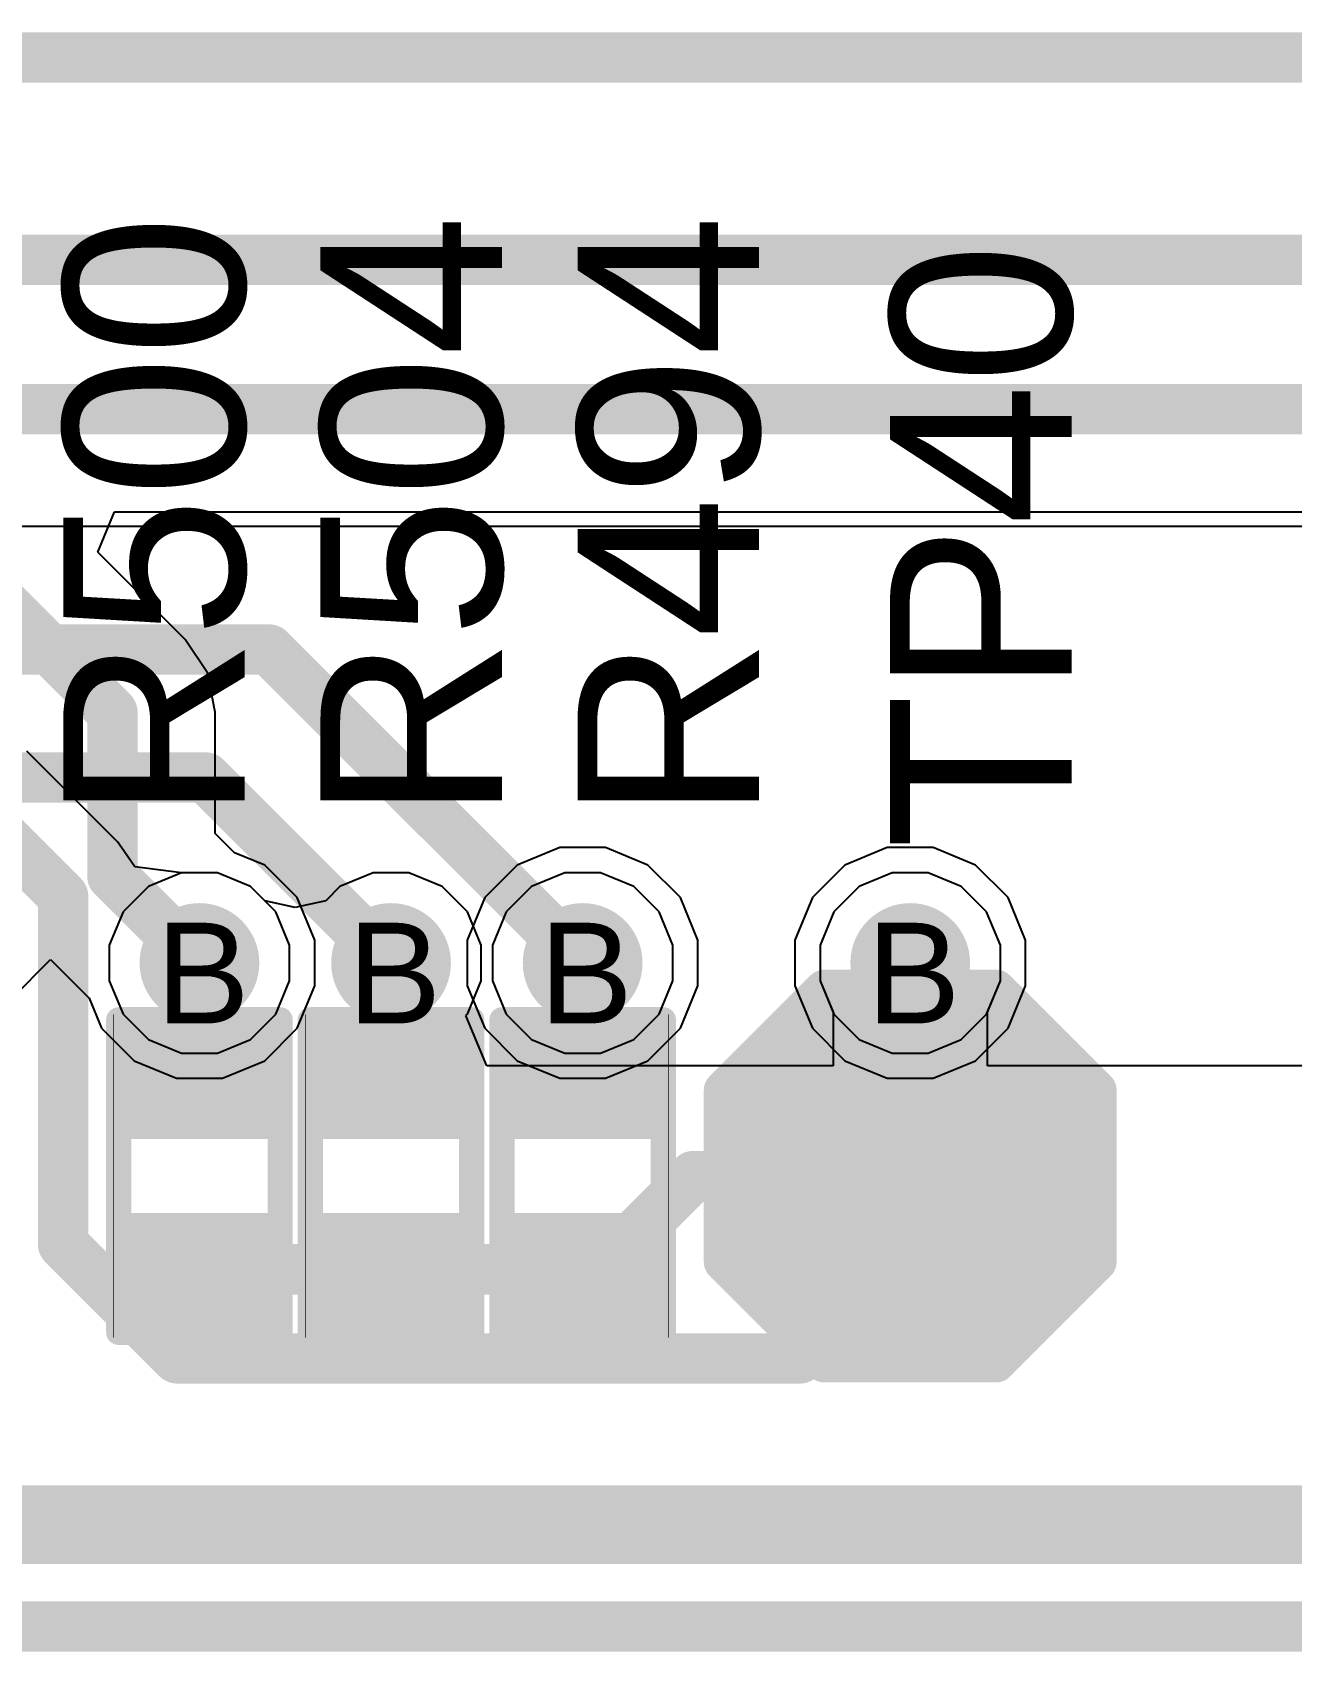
# Model space of a CAD drawing. Header units: inches. Extents: x 0 to 5379, y 0 to 5429.
# Drawn here: x 59.61 to 65.95, y 141.7 to 149.86 of the extents above; entities that cross this region are included whole.
import ezdxf

# ---------------------------------------------------------------- set-up
doc = ezdxf.new("R2010")
doc.units = ezdxf.units.IN
for name, color, linetype in [('Bottom Layer', 5, 'Continuous'), ('Bottom Solder', 6, 'Continuous'), ('Drill Drawing', 1, 'Continuous'), ('GND01', 16, 'Continuous'), ('GND02', 76, 'Continuous'), ('PWR', 156, 'Continuous'), ('SIG 01', 90, 'Continuous'), ('Top Layer', 1, 'Continuous'), ('Top Overlay', 2, 'Continuous'), ('Top Paste', 8, 'Continuous'), ('Top Solder', 216, 'Continuous'), ('Via Holes', 16, 'Continuous')]:
    doc.layers.add(name, color=color, linetype=linetype)
doc.styles.add('Arial', font='', dxfattribs={"height": 0.2})
doc.styles.get('Arial').set_extended_font_data('Arial')

# ---------------------------------------------------------------- blocks, each defined once
blk = doc.blocks.new('T__________159')
at = {"layer": 'Top Layer'}
blk.add_hatch(color=1, dxfattribs=at).paths.add_polyline_path([(0.381, 0.762), (-0.381, 0.762), (-0.762, 0.381), (-0.762, -0.381), (-0.381, -0.762), (0.381, -0.762), (0.762, -0.381), (0.762, 0.381)])
at = {"layer": 'Top Paste'}
blk.add_hatch(color=8, dxfattribs=at).paths.add_polyline_path([(0.381, 0.762), (-0.381, 0.762), (-0.762, 0.381), (-0.762, -0.381), (-0.381, -0.762), (0.381, -0.762), (0.762, -0.381), (0.762, 0.381)])
at = {"layer": 'Top Solder'}
blk.add_hatch(color=216, dxfattribs=at).paths.add_polyline_path([(0.4318, 0.8636), (-0.4318, 0.8636), (-0.8636, 0.4318), (-0.8636, -0.4318), (-0.4318, -0.8636), (0.4318, -0.8636), (0.8636, -0.4318), (0.8636, 0.4318)])
at = {"layer": 'Top Overlay'}
for points in [[(-0.4318, 0.9398, 0.2, 0.2, 0), (-0.9398, 0.4318, 0.2, 0.2, 0)], [(0.4318, 0.9398, 0.2, 0.2, 0), (-0.4318, 0.9398, 0.2, 0.2, 0)], [(0.9398, 0.4318, 0.2, 0.2, 0), (0.4318, 0.9398, 0.2, 0.2, 0)], [(-0.9398, 0.4318, 0.2, 0.2, 0), (-0.9398, -0.4318, 0.2, 0.2, 0)], [(0.9398, 0.4318, 0.2, 0.2, 0), (0.9398, -0.4318, 0.2, 0.2, 0)], [(-0.4318, -0.9398, 0.2, 0.2, 0), (-0.9398, -0.4318, 0.2, 0.2, 0)], [(0.9398, -0.4318, 0.2, 0.2, 0), (0.4318, -0.9398, 0.2, 0.2, 0)], [(0.4318, -0.9398, 0.2, 0.2, 0), (-0.4318, -0.9398, 0.2, 0.2, 0)]]:
    blk.add_lwpolyline(points, format="xyseb", dxfattribs=at)
for points in [[(-0.4818, 0.9398, 0.1, 0.1, 1), (-0.3818, 0.9398, 0.1, 0.1, 1)], [(-0.4818, 0.9398, 0.1, 0.1, 1), (-0.3818, 0.9398, 0.1, 0.1, 1)], [(0.3818, 0.9398, 0.1, 0.1, 1), (0.4818, 0.9398, 0.1, 0.1, 1)], [(0.3818, 0.9398, 0.1, 0.1, 1), (0.4818, 0.9398, 0.1, 0.1, 1)], [(-0.9898, 0.4318, 0.1, 0.1, 1), (-0.8898, 0.4318, 0.1, 0.1, 1)], [(-0.9898, 0.4318, 0.1, 0.1, 1), (-0.8898, 0.4318, 0.1, 0.1, 1)], [(0.8898, 0.4318, 0.1, 0.1, 1), (0.9898, 0.4318, 0.1, 0.1, 1)], [(0.8898, 0.4318, 0.1, 0.1, 1), (0.9898, 0.4318, 0.1, 0.1, 1)], [(-0.9898, -0.4318, 0.1, 0.1, 1), (-0.8898, -0.4318, 0.1, 0.1, 1)], [(-0.9898, -0.4318, 0.1, 0.1, 1), (-0.8898, -0.4318, 0.1, 0.1, 1)], [(0.8898, -0.4318, 0.1, 0.1, 1), (0.9898, -0.4318, 0.1, 0.1, 1)], [(0.8898, -0.4318, 0.1, 0.1, 1), (0.9898, -0.4318, 0.1, 0.1, 1)], [(-0.4818, -0.9398, 0.1, 0.1, 1), (-0.3818, -0.9398, 0.1, 0.1, 1)], [(-0.4818, -0.9398, 0.1, 0.1, 1), (-0.3818, -0.9398, 0.1, 0.1, 1)], [(0.3818, -0.9398, 0.1, 0.1, 1), (0.4818, -0.9398, 0.1, 0.1, 1)], [(0.3818, -0.9398, 0.1, 0.1, 1), (0.4818, -0.9398, 0.1, 0.1, 1)]]:
    blk.add_lwpolyline(points, format="xyseb", close=True, dxfattribs=at)
blk = doc.blocks.new('R___0402_274')
at = {"layer": 'Top Layer'}
for points in [[(-0.6985, -0.3175), (-0.6985, 0.3175), (-0.2413, 0.3175), (-0.2413, -0.3175)], [(0.2413, -0.3175), (0.2413, 0.3175), (0.6985, 0.3175), (0.6985, -0.3175)]]:
    blk.add_hatch(color=1, dxfattribs=at).paths.add_polyline_path(points)
at = {"layer": 'Top Paste'}
for points in [[(-0.6985, -0.3175), (-0.6985, 0.3175), (-0.2413, 0.3175), (-0.2413, -0.3175)], [(0.2413, -0.3175), (0.2413, 0.3175), (0.6985, 0.3175), (0.6985, -0.3175)]]:
    blk.add_hatch(color=8, dxfattribs=at).paths.add_polyline_path(points)
at = {"layer": 'Top Solder'}
for points in [[(-0.7535, -0.3725), (-0.7535, 0.3725), (-0.1863, 0.3725), (-0.1863, -0.3725)], [(0.1863, -0.3725), (0.1863, 0.3725), (0.7535, 0.3725), (0.7535, -0.3725)]]:
    blk.add_hatch(color=216, dxfattribs=at).paths.add_polyline_path(points)
at = {"layer": 'Top Overlay'}
for points in [[(0.7874, 0.4064, 0.127, 0.127, 0), (-0.7874, 0.4064, 0.127, 0.127, 0)], [(-0.7874, -0.4064, 0.127, 0.127, 0), (-0.7874, 0.4064, 0.127, 0.127, 0)], [(0.7874, -0.4064, 0.127, 0.127, 0), (0.7874, 0.4064, 0.127, 0.127, 0)], [(0.7874, -0.4064, 0.127, 0.127, 0), (-0.7874, -0.4064, 0.127, 0.127, 0)], [(0.8128, -0.4318, 0.00323, 0.00323, 0), (-0.8128, -0.4318, 0.00323, 0.00323, 0)]]:
    blk.add_lwpolyline(points, format="xyseb", dxfattribs=at)
for points in [[(-0.8191, 0.4064, 0.0635, 0.0635, 1), (-0.7556, 0.4064, 0.0635, 0.0635, 1)], [(-0.8191, 0.4064, 0.0635, 0.0635, 1), (-0.7556, 0.4064, 0.0635, 0.0635, 1)], [(0.7556, 0.4064, 0.0635, 0.0635, 1), (0.8191, 0.4064, 0.0635, 0.0635, 1)], [(0.7556, 0.4064, 0.0635, 0.0635, 1), (0.8191, 0.4064, 0.0635, 0.0635, 1)], [(-0.8191, -0.4064, 0.0635, 0.0635, 1), (-0.7556, -0.4064, 0.0635, 0.0635, 1)], [(-0.8191, -0.4064, 0.0635, 0.0635, 1), (-0.7556, -0.4064, 0.0635, 0.0635, 1)], [(0.7556, -0.4064, 0.0635, 0.0635, 1), (0.8191, -0.4064, 0.0635, 0.0635, 1)], [(0.7556, -0.4064, 0.0635, 0.0635, 1), (0.8191, -0.4064, 0.0635, 0.0635, 1)], [(-0.8136, -0.4318, 0.00161, 0.00161, 1), (-0.812, -0.4318, 0.00161, 0.00161, 1)], [(0.812, -0.4318, 0.00161, 0.00161, 1), (0.8136, -0.4318, 0.00161, 0.00161, 1)]]:
    blk.add_lwpolyline(points, format="xyseb", close=True, dxfattribs=at)
blk = doc.blocks.new('R___0402_278')
at = {"layer": 'Top Layer'}
for points in [[(-0.6985, -0.3175), (-0.6985, 0.3175), (-0.2413, 0.3175), (-0.2413, -0.3175)], [(0.2413, -0.3175), (0.2413, 0.3175), (0.6985, 0.3175), (0.6985, -0.3175)]]:
    blk.add_hatch(color=1, dxfattribs=at).paths.add_polyline_path(points)
at = {"layer": 'Top Paste'}
for points in [[(-0.6985, -0.3175), (-0.6985, 0.3175), (-0.2413, 0.3175), (-0.2413, -0.3175)], [(0.2413, -0.3175), (0.2413, 0.3175), (0.6985, 0.3175), (0.6985, -0.3175)]]:
    blk.add_hatch(color=8, dxfattribs=at).paths.add_polyline_path(points)
at = {"layer": 'Top Solder'}
for points in [[(-0.7535, -0.3725), (-0.7535, 0.3725), (-0.1863, 0.3725), (-0.1863, -0.3725)], [(0.1863, -0.3725), (0.1863, 0.3725), (0.7535, 0.3725), (0.7535, -0.3725)]]:
    blk.add_hatch(color=216, dxfattribs=at).paths.add_polyline_path(points)
at = {"layer": 'Top Overlay'}
for points in [[(0.7874, 0.4064, 0.127, 0.127, 0), (-0.7874, 0.4064, 0.127, 0.127, 0)], [(-0.7874, -0.4064, 0.127, 0.127, 0), (-0.7874, 0.4064, 0.127, 0.127, 0)], [(0.7874, -0.4064, 0.127, 0.127, 0), (0.7874, 0.4064, 0.127, 0.127, 0)], [(0.7874, -0.4064, 0.127, 0.127, 0), (-0.7874, -0.4064, 0.127, 0.127, 0)], [(0.8128, -0.4318, 0.00323, 0.00323, 0), (-0.8128, -0.4318, 0.00323, 0.00323, 0)]]:
    blk.add_lwpolyline(points, format="xyseb", dxfattribs=at)
for points in [[(-0.8191, 0.4064, 0.0635, 0.0635, 1), (-0.7556, 0.4064, 0.0635, 0.0635, 1)], [(-0.8191, 0.4064, 0.0635, 0.0635, 1), (-0.7556, 0.4064, 0.0635, 0.0635, 1)], [(0.7556, 0.4064, 0.0635, 0.0635, 1), (0.8191, 0.4064, 0.0635, 0.0635, 1)], [(0.7556, 0.4064, 0.0635, 0.0635, 1), (0.8191, 0.4064, 0.0635, 0.0635, 1)], [(-0.8191, -0.4064, 0.0635, 0.0635, 1), (-0.7556, -0.4064, 0.0635, 0.0635, 1)], [(-0.8191, -0.4064, 0.0635, 0.0635, 1), (-0.7556, -0.4064, 0.0635, 0.0635, 1)], [(0.7556, -0.4064, 0.0635, 0.0635, 1), (0.8191, -0.4064, 0.0635, 0.0635, 1)], [(0.7556, -0.4064, 0.0635, 0.0635, 1), (0.8191, -0.4064, 0.0635, 0.0635, 1)], [(-0.8136, -0.4318, 0.00161, 0.00161, 1), (-0.812, -0.4318, 0.00161, 0.00161, 1)], [(0.812, -0.4318, 0.00161, 0.00161, 1), (0.8136, -0.4318, 0.00161, 0.00161, 1)]]:
    blk.add_lwpolyline(points, format="xyseb", close=True, dxfattribs=at)
blk = doc.blocks.new('R___0402_284')
at = {"layer": 'Top Layer'}
for points in [[(-0.6985, -0.3175), (-0.6985, 0.3175), (-0.2413, 0.3175), (-0.2413, -0.3175)], [(0.2413, -0.3175), (0.2413, 0.3175), (0.6985, 0.3175), (0.6985, -0.3175)]]:
    blk.add_hatch(color=1, dxfattribs=at).paths.add_polyline_path(points)
at = {"layer": 'Top Paste'}
for points in [[(-0.6985, -0.3175), (-0.6985, 0.3175), (-0.2413, 0.3175), (-0.2413, -0.3175)], [(0.2413, -0.3175), (0.2413, 0.3175), (0.6985, 0.3175), (0.6985, -0.3175)]]:
    blk.add_hatch(color=8, dxfattribs=at).paths.add_polyline_path(points)
at = {"layer": 'Top Solder'}
for points in [[(-0.7535, -0.3725), (-0.7535, 0.3725), (-0.1863, 0.3725), (-0.1863, -0.3725)], [(0.1863, -0.3725), (0.1863, 0.3725), (0.7535, 0.3725), (0.7535, -0.3725)]]:
    blk.add_hatch(color=216, dxfattribs=at).paths.add_polyline_path(points)
at = {"layer": 'Top Overlay'}
for points in [[(-0.7874, 0.4064, 0.127, 0.127, 0), (0.7874, 0.4064, 0.127, 0.127, 0)], [(-0.7874, 0.4064, 0.127, 0.127, 0), (-0.7874, -0.4064, 0.127, 0.127, 0)], [(0.7874, 0.4064, 0.127, 0.127, 0), (0.7874, -0.4064, 0.127, 0.127, 0)], [(-0.7874, -0.4064, 0.127, 0.127, 0), (0.7874, -0.4064, 0.127, 0.127, 0)], [(-0.8128, -0.4318, 0.00323, 0.00323, 0), (0.8128, -0.4318, 0.00323, 0.00323, 0)]]:
    blk.add_lwpolyline(points, format="xyseb", dxfattribs=at)
for points in [[(-0.8191, 0.4064, 0.0635, 0.0635, 1), (-0.7556, 0.4064, 0.0635, 0.0635, 1)], [(-0.8191, 0.4064, 0.0635, 0.0635, 1), (-0.7556, 0.4064, 0.0635, 0.0635, 1)], [(0.7556, 0.4064, 0.0635, 0.0635, 1), (0.8191, 0.4064, 0.0635, 0.0635, 1)], [(0.7556, 0.4064, 0.0635, 0.0635, 1), (0.8191, 0.4064, 0.0635, 0.0635, 1)], [(-0.8191, -0.4064, 0.0635, 0.0635, 1), (-0.7556, -0.4064, 0.0635, 0.0635, 1)], [(-0.8191, -0.4064, 0.0635, 0.0635, 1), (-0.7556, -0.4064, 0.0635, 0.0635, 1)], [(0.7556, -0.4064, 0.0635, 0.0635, 1), (0.8191, -0.4064, 0.0635, 0.0635, 1)], [(0.7556, -0.4064, 0.0635, 0.0635, 1), (0.8191, -0.4064, 0.0635, 0.0635, 1)], [(-0.8136, -0.4318, 0.00161, 0.00161, 1), (-0.812, -0.4318, 0.00161, 0.00161, 1)], [(0.812, -0.4318, 0.00161, 0.00161, 1), (0.8136, -0.4318, 0.00161, 0.00161, 1)]]:
    blk.add_lwpolyline(points, format="xyseb", close=True, dxfattribs=at)

msp = doc.modelspace()

# ---------------------------------------------------------------- hatches: boundary and pattern name
at = {"layer": 'Bottom Layer'}
h = msp.add_hatch(color=5, dxfattribs=at)
edge = h.paths.add_edge_path()
edge.add_arc((60.453, 145.1716), 0.2, 0, 360)
h = msp.add_hatch(color=5, dxfattribs=at)
edge = h.paths.add_edge_path()
edge.add_arc((61.4182, 145.1716), 0.2, 0, 360)
h = msp.add_hatch(color=5, dxfattribs=at)
edge = h.paths.add_edge_path()
edge.add_arc((62.3834, 145.1716), 0.2, 0, 360)
h = msp.add_hatch(color=5, dxfattribs=at)
edge = h.paths.add_edge_path()
edge.add_arc((64.0334, 145.1716), 0.2, 0, 360)
at = {"layer": 'Bottom Solder'}
h = msp.add_hatch(color=6, dxfattribs=at)
edge = h.paths.add_edge_path()
edge.add_arc((60.453, 145.1716), 0.3016, 0, 360)
h = msp.add_hatch(color=6, dxfattribs=at)
edge = h.paths.add_edge_path()
edge.add_arc((61.4182, 145.1716), 0.3016, 0, 360)
h = msp.add_hatch(color=6, dxfattribs=at)
edge = h.paths.add_edge_path()
edge.add_arc((62.3834, 145.1716), 0.3016, 0, 360)
h = msp.add_hatch(color=6, dxfattribs=at)
edge = h.paths.add_edge_path()
edge.add_arc((64.0334, 145.1716), 0.3016, 0, 360)
at = {"layer": 'GND01'}
h = msp.add_hatch(color=16, dxfattribs=at)
edge = h.paths.add_edge_path()
edge.add_arc((60.453, 145.1716), 0.2, 0, 360)
h = msp.add_hatch(color=16, dxfattribs=at)
edge = h.paths.add_edge_path()
edge.add_arc((61.4182, 145.1716), 0.2, 0, 360)
h = msp.add_hatch(color=16, dxfattribs=at)
edge = h.paths.add_edge_path()
edge.add_arc((62.3834, 145.1716), 0.2, 0, 360)
h = msp.add_hatch(color=16, dxfattribs=at)
edge = h.paths.add_edge_path()
edge.add_arc((64.0334, 145.1716), 0.2, 0, 360)
at = {"layer": 'GND02'}
h = msp.add_hatch(color=76, dxfattribs=at)
edge = h.paths.add_edge_path()
edge.add_arc((60.453, 145.1716), 0.2, 0, 360)
h = msp.add_hatch(color=76, dxfattribs=at)
edge = h.paths.add_edge_path()
edge.add_arc((61.4182, 145.1716), 0.2, 0, 360)
h = msp.add_hatch(color=76, dxfattribs=at)
edge = h.paths.add_edge_path()
edge.add_arc((62.3834, 145.1716), 0.2, 0, 360)
h = msp.add_hatch(color=76, dxfattribs=at)
edge = h.paths.add_edge_path()
edge.add_arc((64.0334, 145.1716), 0.2, 0, 360)
at = {"layer": 'PWR'}
h = msp.add_hatch(color=156, dxfattribs=at)
edge = h.paths.add_edge_path()
edge.add_arc((60.453, 145.1716), 0.2, 0, 360)
h = msp.add_hatch(color=156, dxfattribs=at)
edge = h.paths.add_edge_path()
edge.add_arc((61.4182, 145.1716), 0.2, 0, 360)
h = msp.add_hatch(color=156, dxfattribs=at)
edge = h.paths.add_edge_path()
edge.add_arc((62.3834, 145.1716), 0.2, 0, 360)
h = msp.add_hatch(color=156, dxfattribs=at)
edge = h.paths.add_edge_path()
edge.add_arc((64.0334, 145.1716), 0.2, 0, 360)
at = {"layer": 'SIG 01'}
h = msp.add_hatch(color=90, dxfattribs=at)
edge = h.paths.add_edge_path()
edge.add_arc((60.453, 145.1716), 0.2, 0, 360)
h = msp.add_hatch(color=90, dxfattribs=at)
edge = h.paths.add_edge_path()
edge.add_arc((61.4182, 145.1716), 0.2, 0, 360)
h = msp.add_hatch(color=90, dxfattribs=at)
edge = h.paths.add_edge_path()
edge.add_arc((62.3834, 145.1716), 0.2, 0, 360)
h = msp.add_hatch(color=90, dxfattribs=at)
edge = h.paths.add_edge_path()
edge.add_arc((64.0334, 145.1716), 0.2, 0, 360)
at = {"layer": 'Top Layer'}
h = msp.add_hatch(color=1, dxfattribs=at)
edge = h.paths.add_edge_path()
edge.add_arc((60.453, 145.1716), 0.2, 0, 360)
h = msp.add_hatch(color=1, dxfattribs=at)
edge = h.paths.add_edge_path()
edge.add_arc((61.4182, 145.1716), 0.2, 0, 360)
h = msp.add_hatch(color=1, dxfattribs=at)
edge = h.paths.add_edge_path()
edge.add_arc((62.3834, 145.1716), 0.2, 0, 360)
h = msp.add_hatch(color=1, dxfattribs=at)
edge = h.paths.add_edge_path()
edge.add_arc((64.0334, 145.1716), 0.2, 0, 360)
at = {"layer": 'Top Solder'}
h = msp.add_hatch(color=216, dxfattribs=at)
edge = h.paths.add_edge_path()
edge.add_arc((60.453, 145.1716), 0.3016, 0, 360)
h = msp.add_hatch(color=216, dxfattribs=at)
edge = h.paths.add_edge_path()
edge.add_arc((61.4182, 145.1716), 0.3016, 0, 360)
h = msp.add_hatch(color=216, dxfattribs=at)
edge = h.paths.add_edge_path()
edge.add_arc((62.3834, 145.1716), 0.3016, 0, 360)
h = msp.add_hatch(color=216, dxfattribs=at)
edge = h.paths.add_edge_path()
edge.add_arc((64.0334, 145.1716), 0.3016, 0, 360)
at = {"layer": 'Via Holes'}
h = msp.add_hatch(color=7, dxfattribs=at)
edge = h.paths.add_edge_path()
edge.add_arc((60.453, 145.1716), 0.1, 0, 360)
h = msp.add_hatch(color=7, dxfattribs=at)
edge = h.paths.add_edge_path()
edge.add_arc((61.4182, 145.1716), 0.1, 0, 360)
h = msp.add_hatch(color=7, dxfattribs=at)
edge = h.paths.add_edge_path()
edge.add_arc((62.3834, 145.1716), 0.1, 0, 360)
h = msp.add_hatch(color=7, dxfattribs=at)
edge = h.paths.add_edge_path()
edge.add_arc((64.0334, 145.1716), 0.1, 0, 360)

# ---------------------------------------------------------------- linework, layer by layer
at = {"layer": 'Bottom Layer'}
for p, q in [((60.3627, 145.6256), (60.1958, 145.5565)), ((60.5433, 145.6256), (60.3627, 145.6256)), ((60.7102, 145.5565), (60.5433, 145.6256)), ((62.2931, 145.6256), (62.1262, 145.5565)), ((62.4737, 145.6256), (62.2931, 145.6256)), ((62.6406, 145.5565), (62.4737, 145.6256)), ((63.9431, 145.6256), (63.7762, 145.5565)), ((64.1237, 145.6256), (63.9431, 145.6256)), ((64.2906, 145.5565), (64.1237, 145.6256)), ((60.1958, 145.5565), (60.0681, 145.4288)), ((60.8379, 145.4288), (60.7102, 145.5565)), ((62.1262, 145.5565), (61.9985, 145.4288)), ((62.7683, 145.4288), (62.6406, 145.5565)), ((63.7762, 145.5565), (63.6485, 145.4288)), ((64.4183, 145.4288), (64.2906, 145.5565)), ((60.0681, 145.4288), (59.999, 145.2619)), ((60.907, 145.2619), (60.8379, 145.4288)), ((61.9985, 145.4288), (61.9294, 145.2619)), ((62.8374, 145.2619), (62.7683, 145.4288)), ((63.6485, 145.4288), (63.5794, 145.2619)), ((64.4874, 145.2619), (64.4183, 145.4288)), ((59.999, 145.2619), (59.999, 145.0813)), ((60.907, 145.0813), (60.907, 145.2619)), ((61.9294, 145.2619), (61.9294, 145.0813)), ((62.8374, 145.0813), (62.8374, 145.2619)), ((63.5794, 145.2619), (63.5794, 145.0813)), ((64.4874, 145.0813), (64.4874, 145.2619)), ((59.999, 145.0813), (60.0681, 144.9144)), ((60.8379, 144.9144), (60.907, 145.0813)), ((61.9294, 145.0813), (61.9985, 144.9144)), ((62.7683, 144.9144), (62.8374, 145.0813)), ((63.5794, 145.0813), (63.6485, 144.9144)), ((64.4183, 144.9144), (64.4874, 145.0813)), ((60.0681, 144.9144), (60.1958, 144.7867)), ((60.7102, 144.7867), (60.8379, 144.9144)), ((61.9985, 144.9144), (62.1262, 144.7867)), ((62.6406, 144.7867), (62.7683, 144.9144)), ((63.6485, 144.9144), (63.7762, 144.7867)), ((64.2906, 144.7867), (64.4183, 144.9144)), ((60.1958, 144.7867), (60.3627, 144.7176)), ((60.3627, 144.7176), (60.5433, 144.7176)), ((60.5433, 144.7176), (60.7102, 144.7867)), ((62.1262, 144.7867), (62.2931, 144.7176)), ((62.2931, 144.7176), (62.4737, 144.7176)), ((62.4737, 144.7176), (62.6406, 144.7867)), ((63.7762, 144.7867), (63.9431, 144.7176)), ((63.9431, 144.7176), (64.1237, 144.7176)), ((64.1237, 144.7176), (64.2906, 144.7867))]:
    msp.add_line(p, q, dxfattribs=at)
at = {"layer": 'GND01'}
for p, q in [((60.3627, 145.6256), (60.1958, 145.5565)), ((60.5433, 145.6256), (60.3627, 145.6256)), ((60.7102, 145.5565), (60.5433, 145.6256)), ((62.2931, 145.6256), (62.1262, 145.5565)), ((62.4737, 145.6256), (62.2931, 145.6256)), ((62.6406, 145.5565), (62.4737, 145.6256)), ((63.9431, 145.6256), (63.7762, 145.5565)), ((64.1237, 145.6256), (63.9431, 145.6256)), ((64.2906, 145.5565), (64.1237, 145.6256)), ((60.1958, 145.5565), (60.0681, 145.4288)), ((60.8379, 145.4288), (60.7102, 145.5565)), ((62.1262, 145.5565), (61.9985, 145.4288)), ((62.7683, 145.4288), (62.6406, 145.5565)), ((63.7762, 145.5565), (63.6485, 145.4288)), ((64.4183, 145.4288), (64.2906, 145.5565)), ((60.0681, 145.4288), (59.999, 145.2619)), ((60.907, 145.2619), (60.8379, 145.4288)), ((61.9985, 145.4288), (61.9294, 145.2619)), ((62.8374, 145.2619), (62.7683, 145.4288)), ((63.6485, 145.4288), (63.5794, 145.2619)), ((64.4874, 145.2619), (64.4183, 145.4288)), ((59.999, 145.2619), (59.999, 145.0813)), ((60.907, 145.0813), (60.907, 145.2619)), ((61.9294, 145.2619), (61.9294, 145.0813)), ((62.8374, 145.0813), (62.8374, 145.2619)), ((63.5794, 145.2619), (63.5794, 145.0813)), ((64.4874, 145.0813), (64.4874, 145.2619)), ((59.999, 145.0813), (60.0681, 144.9144)), ((60.8379, 144.9144), (60.907, 145.0813)), ((61.9294, 145.0813), (61.9985, 144.9144)), ((62.7683, 144.9144), (62.8374, 145.0813)), ((63.5794, 145.0813), (63.6485, 144.9144)), ((64.4183, 144.9144), (64.4874, 145.0813)), ((60.0681, 144.9144), (60.1958, 144.7867)), ((60.7102, 144.7867), (60.8379, 144.9144)), ((61.9985, 144.9144), (62.1262, 144.7867)), ((62.6406, 144.7867), (62.7683, 144.9144)), ((63.6485, 144.9144), (63.7762, 144.7867)), ((64.2906, 144.7867), (64.4183, 144.9144)), ((60.1958, 144.7867), (60.3627, 144.7176)), ((60.3627, 144.7176), (60.5433, 144.7176)), ((60.5433, 144.7176), (60.7102, 144.7867)), ((62.1262, 144.7867), (62.2931, 144.7176)), ((62.2931, 144.7176), (62.4737, 144.7176)), ((62.4737, 144.7176), (62.6406, 144.7867)), ((63.7762, 144.7867), (63.9431, 144.7176)), ((63.9431, 144.7176), (64.1237, 144.7176)), ((64.1237, 144.7176), (64.2906, 144.7867))]:
    msp.add_line(p, q, dxfattribs=at)
at = {"layer": 'GND02'}
for p, q in [((60.3627, 145.6256), (60.1958, 145.5565)), ((60.5433, 145.6256), (60.3627, 145.6256)), ((60.7102, 145.5565), (60.5433, 145.6256)), ((62.2931, 145.6256), (62.1262, 145.5565)), ((62.4737, 145.6256), (62.2931, 145.6256)), ((62.6406, 145.5565), (62.4737, 145.6256)), ((63.9431, 145.6256), (63.7762, 145.5565)), ((64.1237, 145.6256), (63.9431, 145.6256)), ((64.2906, 145.5565), (64.1237, 145.6256)), ((60.1958, 145.5565), (60.0681, 145.4288)), ((60.8379, 145.4288), (60.7102, 145.5565)), ((62.1262, 145.5565), (61.9985, 145.4288)), ((62.7683, 145.4288), (62.6406, 145.5565)), ((63.7762, 145.5565), (63.6485, 145.4288)), ((64.4183, 145.4288), (64.2906, 145.5565)), ((60.0681, 145.4288), (59.999, 145.2619)), ((60.907, 145.2619), (60.8379, 145.4288)), ((61.9985, 145.4288), (61.9294, 145.2619)), ((62.8374, 145.2619), (62.7683, 145.4288)), ((63.6485, 145.4288), (63.5794, 145.2619)), ((64.4874, 145.2619), (64.4183, 145.4288)), ((59.999, 145.2619), (59.999, 145.0813)), ((60.907, 145.0813), (60.907, 145.2619)), ((61.9294, 145.2619), (61.9294, 145.0813)), ((62.8374, 145.0813), (62.8374, 145.2619)), ((63.5794, 145.2619), (63.5794, 145.0813)), ((64.4874, 145.0813), (64.4874, 145.2619)), ((59.999, 145.0813), (60.0681, 144.9144)), ((60.8379, 144.9144), (60.907, 145.0813)), ((61.9294, 145.0813), (61.9985, 144.9144)), ((62.7683, 144.9144), (62.8374, 145.0813)), ((63.5794, 145.0813), (63.6485, 144.9144)), ((64.4183, 144.9144), (64.4874, 145.0813)), ((60.0681, 144.9144), (60.1958, 144.7867)), ((60.7102, 144.7867), (60.8379, 144.9144)), ((61.9985, 144.9144), (62.1262, 144.7867)), ((62.6406, 144.7867), (62.7683, 144.9144)), ((63.6485, 144.9144), (63.7762, 144.7867)), ((64.2906, 144.7867), (64.4183, 144.9144)), ((60.1958, 144.7867), (60.3627, 144.7176)), ((60.3627, 144.7176), (60.5433, 144.7176)), ((60.5433, 144.7176), (60.7102, 144.7867)), ((62.1262, 144.7867), (62.2931, 144.7176)), ((62.2931, 144.7176), (62.4737, 144.7176)), ((62.4737, 144.7176), (62.6406, 144.7867)), ((63.7762, 144.7867), (63.9431, 144.7176)), ((63.9431, 144.7176), (64.1237, 144.7176)), ((64.1237, 144.7176), (64.2906, 144.7867))]:
    msp.add_line(p, q, dxfattribs=at)
at = {"layer": 'PWR'}
for p, q in [((60.0409, 145.782), (59.5839, 146.239)), ((60.0596, 145.754), (60.0409, 145.782)), ((60.1274, 145.6557), (60.0596, 145.754)), ((60.3627, 145.6256), (60.1274, 145.6557)), ((60.5433, 145.6256), (60.3627, 145.6256)), ((60.7102, 145.5565), (60.5433, 145.6256)), ((61.3279, 145.6256), (61.161, 145.5565)), ((61.5085, 145.6256), (61.3279, 145.6256)), ((61.6754, 145.5565), (61.5085, 145.6256)), ((63.9431, 145.6256), (63.7762, 145.5565)), ((64.1237, 145.6256), (63.9431, 145.6256)), ((64.2906, 145.5565), (64.1237, 145.6256)), ((60.7817, 145.485), (60.7102, 145.5565)), ((61.161, 145.5565), (61.0895, 145.485)), ((61.8031, 145.4288), (61.6754, 145.5565)), ((63.7762, 145.5565), (63.6485, 145.4288)), ((64.4183, 145.4288), (64.2906, 145.5565)), ((60.9356, 145.4506), (60.7817, 145.485)), ((61.0895, 145.485), (60.9356, 145.4506)), ((61.8722, 145.2619), (61.8031, 145.4288)), ((63.6485, 145.4288), (63.5794, 145.2619)), ((64.4874, 145.2619), (64.4183, 145.4288)), ((61.8722, 145.0813), (61.8722, 145.2619)), ((63.5794, 145.2619), (63.5794, 145.0813)), ((64.4874, 145.0813), (64.4874, 145.2619)), ((61.8031, 144.9144), (61.8722, 145.0813)), ((63.5794, 145.0813), (63.6449, 144.9231)), ((64.4219, 144.9231), (64.4874, 145.0813)), ((61.7954, 144.9068), (61.8031, 144.9144)), ((61.9006, 144.6528), (61.7954, 144.9068)), ((63.6449, 144.9231), (63.6449, 144.6528)), ((64.4219, 144.6528), (64.4219, 144.9231)), ((63.6449, 144.6528), (61.9006, 144.6528)), ((68.377, 144.6528), (64.4219, 144.6528))]:
    msp.add_line(p, q, dxfattribs=at)
for points in [[(59.3092, 145.9643, 0.254, 0.254, 0), (59.7662, 145.5073, 0.254, 0.254, 0)], [(59.7662, 143.755, 0.254, 0.254, 0), (59.7662, 145.5073, 0.254, 0.254, 0)], [(64.0334, 143.7357, 0.254, 0.254, 0), (64.0334, 145.1716, 0.254, 0.254, 0)], [(59.7662, 143.755, 0.254, 0.254, 0), (60.3414, 143.1798, 0.254, 0.254, 0)], [(63.4775, 143.1798, 0.254, 0.254, 0), (64.0334, 143.7357, 0.254, 0.254, 0)], [(60.3414, 143.1798, 0.254, 0.254, 0), (63.4775, 143.1798, 0.254, 0.254, 0)], [(58.5993, 142.4137, 0.254, 0.254, 0), (85.905, 142.4137, 0.254, 0.254, 0)], [(58.043, 141.8296, 0.254, 0.254, 0), (86.2137, 141.8296, 0.254, 0.254, 0)]]:
    msp.add_lwpolyline(points, format="xyseb", dxfattribs=at)
for points in [[(59.7027, 145.5073, 0.127, 0.127, 1), (59.8297, 145.5073, 0.127, 0.127, 1)], [(59.7027, 145.5073, 0.127, 0.127, 1), (59.8297, 145.5073, 0.127, 0.127, 1)], [(63.9699, 145.1716, 0.127, 0.127, 1), (64.0969, 145.1716, 0.127, 0.127, 1)], [(59.7027, 143.755, 0.127, 0.127, 1), (59.8297, 143.755, 0.127, 0.127, 1)], [(59.7027, 143.755, 0.127, 0.127, 1), (59.8297, 143.755, 0.127, 0.127, 1)], [(63.9699, 143.7357, 0.127, 0.127, 1), (64.0969, 143.7357, 0.127, 0.127, 1)], [(63.9699, 143.7357, 0.127, 0.127, 1), (64.0969, 143.7357, 0.127, 0.127, 1)], [(60.2779, 143.1798, 0.127, 0.127, 1), (60.4049, 143.1798, 0.127, 0.127, 1)], [(60.2779, 143.1798, 0.127, 0.127, 1), (60.4049, 143.1798, 0.127, 0.127, 1)], [(63.414, 143.1798, 0.127, 0.127, 1), (63.541, 143.1798, 0.127, 0.127, 1)], [(63.414, 143.1798, 0.127, 0.127, 1), (63.541, 143.1798, 0.127, 0.127, 1)]]:
    msp.add_lwpolyline(points, format="xyseb", close=True, dxfattribs=at)
at = {"layer": 'SIG 01'}
for p, q in [((59.9406, 147.2409), (60.0248, 147.4441)), ((60.0248, 147.4441), (69.402, 147.4441)), ((60.3809, 146.8006), (59.9406, 147.2409)), ((60.4932, 146.6326), (60.3809, 146.8006)), ((60.5326, 146.4344), (60.4932, 146.6326)), ((60.5326, 145.8245), (60.5326, 146.4344)), ((60.6299, 145.7272), (60.5326, 145.8245)), ((60.7821, 145.6642), (60.6299, 145.7272)), ((62.2679, 145.7526), (62.0543, 145.6642)), ((62.499, 145.7526), (62.2679, 145.7526)), ((62.7125, 145.6642), (62.499, 145.7526)), ((63.9178, 145.7526), (63.7043, 145.6642)), ((64.149, 145.7526), (63.9178, 145.7526)), ((64.3625, 145.6642), (64.149, 145.7526)), ((60.9456, 145.5007), (60.7821, 145.6642)), ((62.0543, 145.6642), (61.8909, 145.5007)), ((62.876, 145.5007), (62.7125, 145.6642)), ((63.7043, 145.6642), (63.5409, 145.5007)), ((64.526, 145.5007), (64.3625, 145.6642)), ((61.034, 145.2872), (60.9456, 145.5007)), ((61.8909, 145.5007), (61.8024, 145.2872)), ((62.9644, 145.2872), (62.876, 145.5007)), ((63.5409, 145.5007), (63.4524, 145.2872)), ((64.6144, 145.2872), (64.526, 145.5007)), ((61.034, 145.056), (61.034, 145.2872)), ((61.8024, 145.2872), (61.8024, 145.056)), ((62.9644, 145.056), (62.9644, 145.2872)), ((63.4524, 145.2872), (63.4524, 145.056)), ((64.6144, 145.056), (64.6144, 145.2872)), ((59.509, 144.9947), (59.7032, 145.1889)), ((59.7032, 145.1889), (59.8974, 144.9947)), ((60.9456, 144.8425), (61.034, 145.056)), ((61.8024, 145.056), (61.8909, 144.8425)), ((62.876, 144.8425), (62.9644, 145.056)), ((63.4524, 145.056), (63.5409, 144.8425)), ((64.526, 144.8425), (64.6144, 145.056)), ((59.8974, 144.9947), (59.9605, 144.8425)), ((59.9605, 144.8425), (60.1239, 144.6791)), ((60.7821, 144.6791), (60.9456, 144.8425)), ((61.8909, 144.8425), (62.0543, 144.6791)), ((62.7125, 144.6791), (62.876, 144.8425)), ((63.5409, 144.8425), (63.7043, 144.6791)), ((64.3625, 144.6791), (64.526, 144.8425)), ((60.1239, 144.6791), (60.3375, 144.5906)), ((60.5686, 144.5906), (60.7821, 144.6791)), ((62.0543, 144.6791), (62.2679, 144.5906)), ((62.499, 144.5906), (62.7125, 144.6791)), ((63.7043, 144.6791), (63.9178, 144.5906)), ((64.149, 144.5906), (64.3625, 144.6791)), ((60.3375, 144.5906), (60.5686, 144.5906)), ((62.2679, 144.5906), (62.499, 144.5906)), ((63.9178, 144.5906), (64.149, 144.5906))]:
    msp.add_line(p, q, dxfattribs=at)
for points in [[(17.1306, 149.7326, 0.254, 0.254, 0), (80.4346, 149.7326, 0.254, 0.254, 0)], [(16.0942, 148.7137, 0.254, 0.254, 0), (69.8047, 148.7137, 0.254, 0.254, 0)], [(16.0003, 147.962, 0.254, 0.254, 0), (69.6166, 147.962, 0.254, 0.254, 0)], [(59.4556, 146.9934, 0.254, 0.254, 0), (60.0146, 146.4344, 0.254, 0.254, 0)], [(60.0146, 145.61, 0.254, 0.254, 0), (60.0146, 146.4344, 0.254, 0.254, 0)], [(60.0146, 145.61, 0.254, 0.254, 0), (60.453, 145.1716, 0.254, 0.254, 0)]]:
    msp.add_lwpolyline(points, format="xyseb", dxfattribs=at)
for points in [[(59.9511, 146.4344, 0.127, 0.127, 1), (60.0781, 146.4344, 0.127, 0.127, 1)], [(59.9511, 146.4344, 0.127, 0.127, 1), (60.0781, 146.4344, 0.127, 0.127, 1)], [(59.9511, 145.61, 0.127, 0.127, 1), (60.0781, 145.61, 0.127, 0.127, 1)], [(59.9511, 145.61, 0.127, 0.127, 1), (60.0781, 145.61, 0.127, 0.127, 1)], [(60.3895, 145.1716, 0.127, 0.127, 1), (60.5165, 145.1716, 0.127, 0.127, 1)]]:
    msp.add_lwpolyline(points, format="xyseb", close=True, dxfattribs=at)
at = {"layer": 'Top Layer'}
for p, q in [((301.9806, 147.3708), (0.381, 147.3708)), ((88.8436, 147.3708), (56.0624, 147.3708))]:
    msp.add_line(p, q, dxfattribs=at)
for points in [[(49.5498, 146.7505, 0.254, 0.254, 0), (60.8045, 146.7505, 0.254, 0.254, 0)], [(60.8045, 146.7505, 0.254, 0.254, 0), (62.3834, 145.1716, 0.254, 0.254, 0)], [(49.1915, 146.1062, 0.254, 0.254, 0), (60.4837, 146.1062, 0.254, 0.254, 0)], [(60.4837, 146.1062, 0.254, 0.254, 0), (61.4182, 145.1716, 0.254, 0.254, 0)], [(60.453, 144.5681, 0.254, 0.254, 0), (60.453, 145.1716, 0.254, 0.254, 0)], [(61.4182, 144.5681, 0.254, 0.254, 0), (61.4182, 145.1716, 0.254, 0.254, 0)], [(62.3834, 144.5681, 0.254, 0.254, 0), (62.3834, 145.1716, 0.254, 0.254, 0)], [(64.0334, 144.0982, 0.254, 0.254, 0), (64.0334, 145.1716, 0.254, 0.254, 0)], [(62.4723, 143.6283, 0.254, 0.254, 0), (62.9422, 144.0982, 0.254, 0.254, 0)], [(62.9422, 144.0982, 0.254, 0.254, 0), (64.0334, 144.0982, 0.254, 0.254, 0)], [(60.453, 143.6283, 0.254, 0.254, 0), (61.4182, 143.6283, 0.254, 0.254, 0)], [(61.4182, 143.6283, 0.254, 0.254, 0), (62.4723, 143.6283, 0.254, 0.254, 0)], [(51.1823, 142.2713, 0.254, 0.254, 0), (75.5089, 142.2713, 0.254, 0.254, 0)]]:
    msp.add_lwpolyline(points, format="xyseb", dxfattribs=at)
for points in [[(60.741, 146.7505, 0.127, 0.127, 1), (60.868, 146.7505, 0.127, 0.127, 1)], [(60.741, 146.7505, 0.127, 0.127, 1), (60.868, 146.7505, 0.127, 0.127, 1)], [(60.4202, 146.1062, 0.127, 0.127, 1), (60.5472, 146.1062, 0.127, 0.127, 1)], [(60.4202, 146.1062, 0.127, 0.127, 1), (60.5472, 146.1062, 0.127, 0.127, 1)], [(60.3895, 145.1716, 0.127, 0.127, 1), (60.5165, 145.1716, 0.127, 0.127, 1)], [(61.3547, 145.1716, 0.127, 0.127, 1), (61.4817, 145.1716, 0.127, 0.127, 1)], [(61.3547, 145.1716, 0.127, 0.127, 1), (61.4817, 145.1716, 0.127, 0.127, 1)], [(62.3199, 145.1716, 0.127, 0.127, 1), (62.4469, 145.1716, 0.127, 0.127, 1)], [(62.3199, 145.1716, 0.127, 0.127, 1), (62.4469, 145.1716, 0.127, 0.127, 1)], [(63.9699, 145.1716, 0.127, 0.127, 1), (64.0969, 145.1716, 0.127, 0.127, 1)], [(60.3895, 144.5681, 0.127, 0.127, 1), (60.5165, 144.5681, 0.127, 0.127, 1)], [(61.3547, 144.5681, 0.127, 0.127, 1), (61.4817, 144.5681, 0.127, 0.127, 1)], [(62.3199, 144.5681, 0.127, 0.127, 1), (62.4469, 144.5681, 0.127, 0.127, 1)], [(62.8787, 144.0982, 0.127, 0.127, 1), (63.0057, 144.0982, 0.127, 0.127, 1)], [(62.8787, 144.0982, 0.127, 0.127, 1), (63.0057, 144.0982, 0.127, 0.127, 1)], [(63.9699, 144.0982, 0.127, 0.127, 1), (64.0969, 144.0982, 0.127, 0.127, 1)], [(63.9699, 144.0982, 0.127, 0.127, 1), (64.0969, 144.0982, 0.127, 0.127, 1)], [(60.3895, 143.6283, 0.127, 0.127, 1), (60.5165, 143.6283, 0.127, 0.127, 1)], [(61.3547, 143.6283, 0.127, 0.127, 1), (61.4817, 143.6283, 0.127, 0.127, 1)], [(61.3547, 143.6283, 0.127, 0.127, 1), (61.4817, 143.6283, 0.127, 0.127, 1)], [(62.4088, 143.6283, 0.127, 0.127, 1), (62.5358, 143.6283, 0.127, 0.127, 1)], [(62.4088, 143.6283, 0.127, 0.127, 1), (62.5358, 143.6283, 0.127, 0.127, 1)]]:
    msp.add_lwpolyline(points, format="xyseb", close=True, dxfattribs=at)

# ---------------------------------------------------------------- block references
for name, p, rotation in [('T__________159', (64.0334, 144.0982), 180), ('R___0402_278', (60.453, 144.0982), 270), ('R___0402_274', (61.4182, 144.0982), 270), ('R___0402_284', (62.3834, 144.0982), 90)]:
    msp.add_blockref(name, p, dxfattribs=dict(rotation=rotation))

# ---------------------------------------------------------------- texts
at = {"layer": 'Drill Drawing', "style": 'Arial'}
for p in [(60.2329, 144.8669), (61.1981, 144.8669), (62.1633, 144.8669), (63.8133, 144.8669)]:
    msp.add_text('B', height=0.508, dxfattribs=at).set_placement(p)
at = {"layer": 'Top Overlay', "style": 'Arial'}
for s, p in [('R500', (60.6816, 145.8862)), ('R504', (61.977, 145.8862)), ('R494', (63.2724, 145.8862)), ('TP40', (64.8461, 145.7457))]:
    msp.add_text(s, height=0.9144, rotation=90, dxfattribs=at).set_placement(p)

doc.saveas('drawing.dxf')
